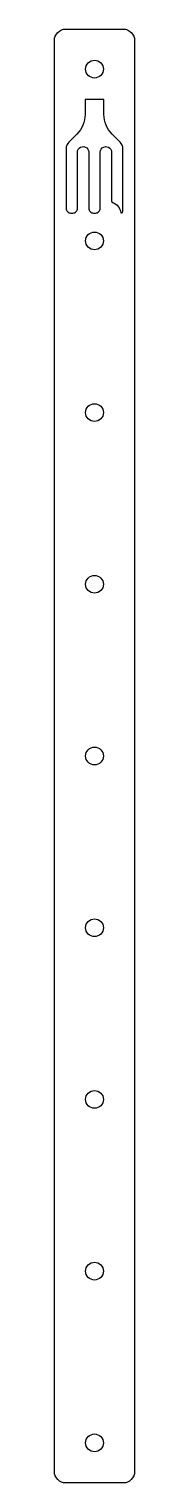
# Model space of a CAD drawing. Header units: millimetres. Extents: x 120 to 134, y -283 to -29.
import ezdxf

# ---------------------------------------------------------------- set-up
doc = ezdxf.new("R2010")
doc.units = ezdxf.units.MM
doc.layers.get('0').update_dxf_attribs({"linetype": 'CONTINUOUS'})

msp = doc.modelspace()

# ---------------------------------------------------------------- linework, layer by layer
for points in [[(134.5, -280.75, -0.414214), (132.5, -282.75), (122.5, -282.75, -0.414214), (120.5, -280.75), (120.5, -30.75, -0.414214), (122.5, -28.75), (132.5, -28.75, -0.414214), (134.5, -30.75)], [(125.85, -41.04), (125.85, -43.69, -0.198912), (124.44, -47.08), (123.02, -48.5, 0.198912), (122.54, -49.67), (122.54, -60.06, 0.414214), (123.37, -60.89), (123.7, -60.89, 0.414214), (124.52, -60.06), (124.52, -50.13, -0.198912), (124.72, -49.67), (124.81, -49.57, -0.668178), (126.51, -50.27), (126.51, -60.06, 0.414214), (127.33, -60.89), (127.67, -60.89, 0.414214), (128.49, -60.06), (128.49, -50.27, -0.668179), (130.19, -49.57), (130.28, -49.67, -0.198912), (130.48, -50.13), (130.48, -58.73, 0.308085), (130.69, -59.04, -0.265571), (132.12, -60.82, 0.431198), (132.2, -60.88, 0.352623), (132.46, -60.56), (132.46, -49.67, 0.198912), (131.98, -48.5), (130.56, -47.08, -0.198912), (129.15, -43.69), (129.15, -41.04)]]:
    msp.add_lwpolyline(points, format="xyb", close=True)
for centre in [(127.5, -35.75), (127.5, -65.75), (127.5, -95.75), (127.5, -125.75), (127.5, -155.75), (127.5, -185.75), (127.5, -215.75), (127.5, -245.75), (127.5, -275.75)]:
    msp.add_circle(centre, 1.55)

doc.saveas('drawing.dxf')
